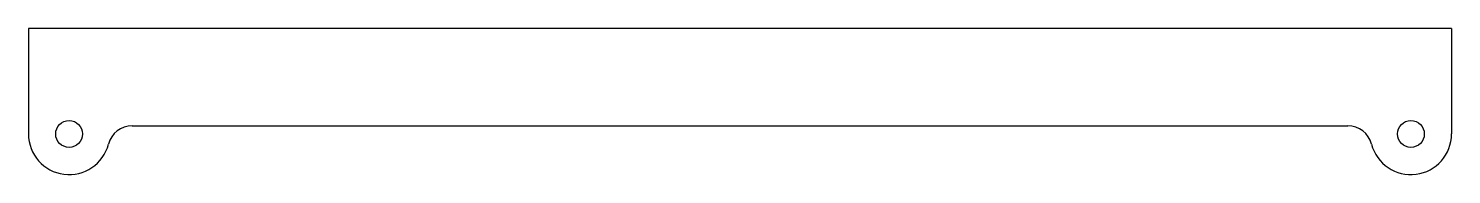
# Model space of a CAD drawing. Extents: x 61 to 236, y 96 to 114.
import ezdxf

# ---------------------------------------------------------------- set-up
doc = ezdxf.new("R2010")
doc.units = 0
doc.layers.add('View007', color=7, linetype='CONTINUOUS')

msp = doc.modelspace()

# ---------------------------------------------------------------- linework, layer by layer
at = {"layer": 'View007'}
for p, q in [((61, 114), (61, 101)), ((236, 114), (61, 114)), ((236, 114), (236, 101)), ((73.746, 102), (223.254, 102))]:
    msp.add_line(p, q, dxfattribs=at)
for centre in [(66, 101), (231, 101)]:
    msp.add_circle(centre, 1.65, dxfattribs=at)
for centre, radius, start, end in [((73.746, 99), 3, 90, 165.522), ((223.254, 99), 3, 14.4775, 90), ((66, 101), 5, 180, -14.4775), ((231, 101), 5, -165.522, 0)]:
    msp.add_arc(centre, radius, start, end, dxfattribs=at)

doc.saveas('drawing.dxf')
